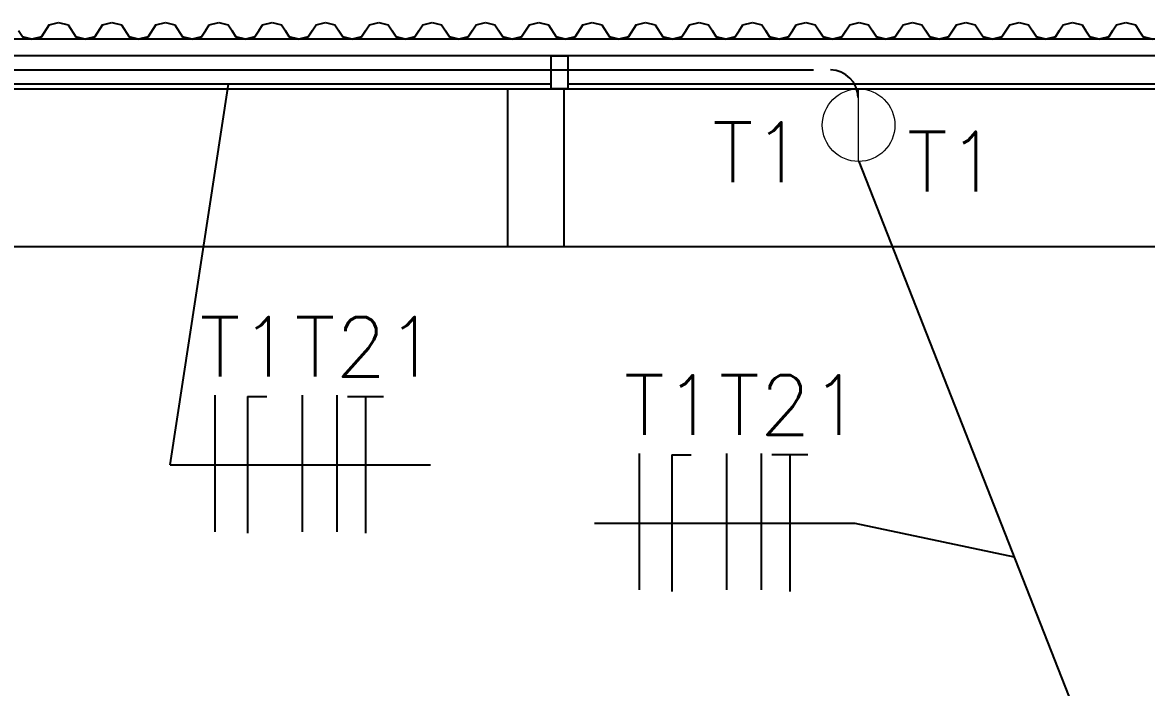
# Model space of a CAD drawing. Header units: millimetres. Extents: x 27525 to 1347740, y 16401 to 59429.
# Drawn here: x 648067 to 650105, y 37083 to 38289 of the extents above; entities that cross this region are included whole.
import ezdxf
from ezdxf.lldxf.tags import DXFTag

# ---------------------------------------------------------------- set-up
doc = ezdxf.new("R2010")
doc.units = ezdxf.units.MM
doc.layers.add('ArqElet', color=11, linetype='Continuous', lineweight=5)
for name, color, linetype in [('ARQUITETURA', 8, 'Continuous'), ('ELETRICA', 3, 'Continuous'), ('Eletruto embutido no piso', 4, 'HIDDEN'), ('PERFILADO', 2, 'Continuous')]:
    doc.layers.add(name, color=color, linetype=linetype)
doc.styles.get("Standard").update_dxf_attribs({"font": 'romans.shx'})
tags = doc.linetypes.add('HIDDEN', pattern=[0.375, 0.25, -0.125]).pattern_tags.tags
tags[6:7] = [DXFTag(74, 4), DXFTag(75, 0), DXFTag(340, '0'), DXFTag(46, 1.0), DXFTag(50, 0.0), DXFTag(44, 0.0), DXFTag(45, 0.0)]
tags[4:5] = [DXFTag(74, 4), DXFTag(75, 0), DXFTag(340, '0'), DXFTag(46, 1.0), DXFTag(50, 0.0), DXFTag(44, 0.0), DXFTag(45, 0.0)]

# ---------------------------------------------------------------- blocks, each defined once
blk = doc.blocks.new('N1')
at = {"layer": 'ARQUITETURA', "color": 4, "lineweight": -2, "ltscale": 1.3}
for q in [(603856.7, 118519.9), (603915.2, 118932.3)]:
    blk.add_line((603856.7, 118932.3), q, dxfattribs=at)
blk = doc.blocks.new('te')
at = {"layer": 'ARQUITETURA', "color": 4, "lineweight": -2}
for p, q in [((645596.8, 24561.6), (645531.3, 24561.6)), ((645564.1, 24561.6), (645564.1, 24314.2))]:
    blk.add_line(p, q, dxfattribs=at)

msp = doc.modelspace()

# ---------------------------------------------------------------- linework, layer by layer
at = {"color": 0}
for p, q in [((648115.027, 38284.142), (648132.138, 38288.562)), ((648115.027, 38284.142), (648132.138, 38288.562)), ((648115.027, 38284.142), (648132.138, 38288.562)), ((648132.138, 38288.562), (648149.25, 38284.142)), ((648132.138, 38288.562), (648149.25, 38284.142)), ((648132.138, 38288.562), (648149.25, 38284.142)), ((648211.826, 38284.142), (648228.938, 38288.562)), ((648211.826, 38284.142), (648228.938, 38288.562)), ((648211.826, 38284.142), (648228.938, 38288.562)), ((648228.938, 38288.562), (648246.05, 38284.142)), ((648228.938, 38288.562), (648246.05, 38284.142)), ((648228.938, 38288.562), (648246.05, 38284.142)), ((648308.626, 38284.142), (648325.738, 38288.562)), ((648308.626, 38284.142), (648325.738, 38288.562)), ((648308.626, 38284.142), (648325.738, 38288.562)), ((648325.738, 38288.562), (648342.85, 38284.142)), ((648325.738, 38288.562), (648342.85, 38284.142)), ((648325.738, 38288.562), (648342.85, 38284.142)), ((648405.426, 38284.142), (648422.538, 38288.562)), ((648405.426, 38284.142), (648422.538, 38288.562)), ((648405.426, 38284.142), (648422.538, 38288.562)), ((648422.538, 38288.562), (648439.65, 38284.142)), ((648422.538, 38288.562), (648439.65, 38284.142)), ((648422.538, 38288.562), (648439.65, 38284.142)), ((648502.226, 38284.142), (648519.338, 38288.562)), ((648502.226, 38284.142), (648519.338, 38288.562)), ((648502.226, 38284.142), (648519.338, 38288.562)), ((648519.338, 38288.562), (648536.449, 38284.142)), ((648519.338, 38288.562), (648536.449, 38284.142)), ((648519.338, 38288.562), (648536.449, 38284.142)), ((648599.026, 38284.142), (648616.138, 38288.562)), ((648599.026, 38284.142), (648616.138, 38288.562)), ((648599.026, 38284.142), (648616.138, 38288.562)), ((648616.138, 38288.562), (648633.249, 38284.142)), ((648616.138, 38288.562), (648633.249, 38284.142)), ((648616.138, 38288.562), (648633.249, 38284.142)), ((648695.826, 38284.142), (648712.937, 38288.562)), ((648695.826, 38284.142), (648712.937, 38288.562)), ((648695.826, 38284.142), (648712.937, 38288.562)), ((648712.937, 38288.562), (648730.049, 38284.142)), ((648712.937, 38288.562), (648730.049, 38284.142)), ((648712.937, 38288.562), (648730.049, 38284.142)), ((648792.625, 38284.142), (648809.737, 38288.562)), ((648792.625, 38284.142), (648809.737, 38288.562)), ((648792.625, 38284.142), (648809.737, 38288.562)), ((648809.737, 38288.562), (648826.849, 38284.142)), ((648809.737, 38288.562), (648826.849, 38284.142)), ((648809.737, 38288.562), (648826.849, 38284.142)), ((648889.425, 38284.142), (648906.537, 38288.562)), ((648889.425, 38284.142), (648906.537, 38288.562)), ((648889.425, 38284.142), (648906.537, 38288.562)), ((648906.537, 38288.562), (648923.648, 38284.142)), ((648906.537, 38288.562), (648923.648, 38284.142)), ((648906.537, 38288.562), (648923.648, 38284.142)), ((648986.225, 38284.142), (649003.337, 38288.562)), ((648986.225, 38284.142), (649003.337, 38288.562)), ((648986.225, 38284.142), (649003.337, 38288.562)), ((649003.337, 38288.562), (649020.448, 38284.142)), ((649003.337, 38288.562), (649020.448, 38284.142)), ((649003.337, 38288.562), (649020.448, 38284.142)), ((649083.025, 38284.142), (649100.137, 38288.562)), ((649083.025, 38284.142), (649100.137, 38288.562)), ((649083.025, 38284.142), (649100.137, 38288.562)), ((649100.137, 38288.562), (649117.248, 38284.142)), ((649100.137, 38288.562), (649117.248, 38284.142)), ((649100.137, 38288.562), (649117.248, 38284.142)), ((649179.825, 38284.142), (649196.937, 38288.562)), ((649179.825, 38284.142), (649196.937, 38288.562)), ((649179.825, 38284.142), (649196.937, 38288.562)), ((649196.937, 38288.562), (649214.048, 38284.142)), ((649196.937, 38288.562), (649214.048, 38284.142)), ((649196.937, 38288.562), (649214.048, 38284.142)), ((649276.625, 38284.142), (649293.736, 38288.562)), ((649276.625, 38284.142), (649293.736, 38288.562)), ((649276.625, 38284.142), (649293.736, 38288.562)), ((649293.736, 38288.562), (649310.848, 38284.142)), ((649293.736, 38288.562), (649310.848, 38284.142)), ((649293.736, 38288.562), (649310.848, 38284.142)), ((649373.424, 38284.142), (649390.536, 38288.562)), ((649373.424, 38284.142), (649390.536, 38288.562)), ((649373.424, 38284.142), (649390.536, 38288.562)), ((649390.536, 38288.562), (649407.648, 38284.142)), ((649390.536, 38288.562), (649407.648, 38284.142)), ((649390.536, 38288.562), (649407.648, 38284.142)), ((649470.224, 38284.142), (649487.336, 38288.562)), ((649470.224, 38284.142), (649487.336, 38288.562)), ((649470.224, 38284.142), (649487.336, 38288.562)), ((649487.336, 38288.562), (649504.447, 38284.142)), ((649487.336, 38288.562), (649504.447, 38284.142)), ((649487.336, 38288.562), (649504.447, 38284.142)), ((649567.025, 38284.142), (649584.135, 38288.562)), ((649567.025, 38284.142), (649584.135, 38288.562)), ((649567.025, 38284.142), (649584.135, 38288.562)), ((649584.135, 38288.562), (649601.247, 38284.142)), ((649584.135, 38288.562), (649601.247, 38284.142)), ((649584.135, 38288.562), (649601.247, 38284.142)), ((649663.824, 38284.142), (649680.935, 38288.562)), ((649663.824, 38284.142), (649680.935, 38288.562)), ((649663.824, 38284.142), (649680.935, 38288.562)), ((649680.935, 38288.562), (649698.047, 38284.142)), ((649680.935, 38288.562), (649698.047, 38284.142)), ((649680.935, 38288.562), (649698.047, 38284.142)), ((649760.625, 38284.142), (649777.735, 38288.562)), ((649760.625, 38284.142), (649777.735, 38288.562)), ((649760.625, 38284.142), (649777.735, 38288.562)), ((649777.735, 38288.562), (649794.847, 38284.142)), ((649777.735, 38288.562), (649794.847, 38284.142)), ((649777.735, 38288.562), (649794.847, 38284.142)), ((649857.424, 38284.142), (649874.535, 38288.562)), ((649857.424, 38284.142), (649874.535, 38288.562)), ((649857.424, 38284.142), (649874.535, 38288.562)), ((649874.535, 38288.562), (649891.647, 38284.142)), ((649874.535, 38288.562), (649891.647, 38284.142)), ((649874.535, 38288.562), (649891.647, 38284.142)), ((649954.224, 38284.142), (649971.335, 38288.562)), ((649954.224, 38284.142), (649971.335, 38288.562)), ((649954.224, 38284.142), (649971.335, 38288.562)), ((649971.335, 38288.562), (649988.447, 38284.142)), ((649971.335, 38288.562), (649988.447, 38284.142)), ((649971.335, 38288.562), (649988.447, 38284.142)), ((650051.023, 38284.142), (650068.135, 38288.562)), ((650051.023, 38284.142), (650068.135, 38288.562)), ((650051.023, 38284.142), (650068.135, 38288.562)), ((650068.135, 38288.562), (650085.247, 38284.142)), ((650068.135, 38288.562), (650085.247, 38284.142)), ((650068.135, 38288.562), (650085.247, 38284.142)), ((648066.627, 38262.796), (648059.538, 38273.469)), ((648115.027, 38284.142), (648100.85, 38262.796)), ((648100.85, 38262.796), (648115.027, 38284.142)), ((648100.85, 38262.796), (648115.027, 38284.142)), ((648149.25, 38284.142), (648163.426, 38262.796)), ((648149.25, 38284.142), (648163.426, 38262.796)), ((648149.25, 38284.142), (648163.426, 38262.796)), ((648211.826, 38284.142), (648197.65, 38262.796)), ((648197.65, 38262.796), (648211.826, 38284.142)), ((648197.65, 38262.796), (648211.826, 38284.142)), ((648246.05, 38284.142), (648260.226, 38262.796)), ((648246.05, 38284.142), (648260.226, 38262.796)), ((648246.05, 38284.142), (648260.226, 38262.796)), ((648308.626, 38284.142), (648294.45, 38262.796)), ((648294.45, 38262.796), (648308.626, 38284.142)), ((648294.45, 38262.796), (648308.626, 38284.142)), ((648342.85, 38284.142), (648357.026, 38262.796)), ((648342.85, 38284.142), (648357.026, 38262.796)), ((648342.85, 38284.142), (648357.026, 38262.796)), ((648391.25, 38262.796), (648398.338, 38273.469)), ((648398.338, 38273.469), (648391.25, 38262.796)), ((648391.25, 38262.796), (648398.338, 38273.469)), ((648398.338, 38273.469), (648405.426, 38284.142)), ((648398.338, 38273.469), (648405.426, 38284.142)), ((648398.338, 38273.469), (648405.426, 38284.142)), ((648439.65, 38284.142), (648446.738, 38273.469)), ((648439.65, 38284.142), (648446.738, 38273.469)), ((648439.65, 38284.142), (648446.738, 38273.469)), ((648453.826, 38262.796), (648446.738, 38273.469)), ((648446.738, 38273.469), (648453.826, 38262.796)), ((648446.738, 38273.469), (648453.826, 38262.796)), ((648488.049, 38262.796), (648495.138, 38273.469)), ((648495.138, 38273.469), (648488.049, 38262.796)), ((648488.049, 38262.796), (648495.138, 38273.469)), ((648495.138, 38273.469), (648502.226, 38284.142)), ((648495.138, 38273.469), (648502.226, 38284.142)), ((648495.138, 38273.469), (648502.226, 38284.142)), ((648536.449, 38284.142), (648543.538, 38273.469)), ((648536.449, 38284.142), (648543.538, 38273.469)), ((648536.449, 38284.142), (648543.538, 38273.469)), ((648550.626, 38262.796), (648543.538, 38273.469)), ((648543.538, 38273.469), (648550.626, 38262.796)), ((648543.538, 38273.469), (648550.626, 38262.796)), ((648584.849, 38262.796), (648591.938, 38273.469)), ((648591.938, 38273.469), (648584.849, 38262.796)), ((648584.849, 38262.796), (648591.938, 38273.469)), ((648591.938, 38273.469), (648599.026, 38284.142)), ((648591.938, 38273.469), (648599.026, 38284.142)), ((648591.938, 38273.469), (648599.026, 38284.142)), ((648633.249, 38284.142), (648640.338, 38273.469)), ((648633.249, 38284.142), (648640.338, 38273.469)), ((648633.249, 38284.142), (648640.338, 38273.469)), ((648647.426, 38262.796), (648640.338, 38273.469)), ((648640.338, 38273.469), (648647.426, 38262.796)), ((648640.338, 38273.469), (648647.426, 38262.796)), ((648681.649, 38262.796), (648688.737, 38273.469)), ((648688.737, 38273.469), (648681.649, 38262.796)), ((648681.649, 38262.796), (648688.737, 38273.469)), ((648688.737, 38273.469), (648695.826, 38284.142)), ((648688.737, 38273.469), (648695.826, 38284.142)), ((648688.737, 38273.469), (648695.826, 38284.142)), ((648730.049, 38284.142), (648737.137, 38273.469)), ((648730.049, 38284.142), (648737.137, 38273.469)), ((648730.049, 38284.142), (648737.137, 38273.469)), ((648744.225, 38262.796), (648737.137, 38273.469)), ((648737.137, 38273.469), (648744.225, 38262.796)), ((648737.137, 38273.469), (648744.225, 38262.796)), ((648778.449, 38262.796), (648785.537, 38273.469)), ((648785.537, 38273.469), (648778.449, 38262.796)), ((648778.449, 38262.796), (648785.537, 38273.469)), ((648785.537, 38273.469), (648792.625, 38284.142)), ((648785.537, 38273.469), (648792.625, 38284.142)), ((648785.537, 38273.469), (648792.625, 38284.142)), ((648826.849, 38284.142), (648833.937, 38273.469)), ((648826.849, 38284.142), (648833.937, 38273.469)), ((648826.849, 38284.142), (648833.937, 38273.469)), ((648841.025, 38262.796), (648833.937, 38273.469)), ((648833.937, 38273.469), (648841.025, 38262.796)), ((648833.937, 38273.469), (648841.025, 38262.796)), ((648875.248, 38262.796), (648882.337, 38273.469)), ((648882.337, 38273.469), (648875.248, 38262.796)), ((648875.248, 38262.796), (648882.337, 38273.469)), ((648882.337, 38273.469), (648889.425, 38284.142)), ((648882.337, 38273.469), (648889.425, 38284.142)), ((648882.337, 38273.469), (648889.425, 38284.142)), ((648923.648, 38284.142), (648930.737, 38273.469)), ((648923.648, 38284.142), (648930.737, 38273.469)), ((648923.648, 38284.142), (648930.737, 38273.469)), ((648937.825, 38262.796), (648930.737, 38273.469)), ((648930.737, 38273.469), (648937.825, 38262.796)), ((648930.737, 38273.469), (648937.825, 38262.796)), ((648986.225, 38284.142), (648972.048, 38262.796)), ((648972.048, 38262.796), (648986.225, 38284.142)), ((648972.048, 38262.796), (648986.225, 38284.142)), ((649020.448, 38284.142), (649034.625, 38262.796)), ((649020.448, 38284.142), (649034.625, 38262.796)), ((649020.448, 38284.142), (649034.625, 38262.796)), ((649083.025, 38284.142), (649068.848, 38262.796)), ((649068.848, 38262.796), (649083.025, 38284.142)), ((649068.848, 38262.796), (649083.025, 38284.142)), ((649117.248, 38284.142), (649131.425, 38262.796)), ((649117.248, 38284.142), (649131.425, 38262.796)), ((649117.248, 38284.142), (649131.425, 38262.796)), ((649179.825, 38284.142), (649165.648, 38262.796)), ((649165.648, 38262.796), (649179.825, 38284.142)), ((649165.648, 38262.796), (649179.825, 38284.142)), ((649214.048, 38284.142), (649228.225, 38262.796)), ((649214.048, 38284.142), (649228.225, 38262.796)), ((649214.048, 38284.142), (649228.225, 38262.796)), ((649262.448, 38262.796), (649269.537, 38273.469)), ((649269.537, 38273.469), (649262.448, 38262.796)), ((649262.448, 38262.796), (649269.537, 38273.469)), ((649269.537, 38273.469), (649276.625, 38284.142)), ((649269.537, 38273.469), (649276.625, 38284.142)), ((649269.537, 38273.469), (649276.625, 38284.142)), ((649310.848, 38284.142), (649317.937, 38273.469)), ((649310.848, 38284.142), (649317.937, 38273.469)), ((649310.848, 38284.142), (649317.937, 38273.469)), ((649325.025, 38262.796), (649317.937, 38273.469)), ((649317.937, 38273.469), (649325.025, 38262.796)), ((649317.937, 38273.469), (649325.025, 38262.796)), ((649359.248, 38262.796), (649366.337, 38273.469)), ((649366.337, 38273.469), (649359.248, 38262.796)), ((649359.248, 38262.796), (649366.337, 38273.469)), ((649366.337, 38273.469), (649373.424, 38284.142)), ((649366.337, 38273.469), (649373.424, 38284.142)), ((649366.337, 38273.469), (649373.424, 38284.142)), ((649407.648, 38284.142), (649414.736, 38273.469)), ((649407.648, 38284.142), (649414.736, 38273.469)), ((649407.648, 38284.142), (649414.736, 38273.469)), ((649421.824, 38262.796), (649414.736, 38273.469)), ((649414.736, 38273.469), (649421.824, 38262.796)), ((649414.736, 38273.469), (649421.824, 38262.796)), ((649456.048, 38262.796), (649463.136, 38273.469)), ((649463.136, 38273.469), (649456.048, 38262.796)), ((649456.048, 38262.796), (649463.136, 38273.469)), ((649463.136, 38273.469), (649470.224, 38284.142)), ((649463.136, 38273.469), (649470.224, 38284.142)), ((649463.136, 38273.469), (649470.224, 38284.142)), ((649504.447, 38284.142), (649511.536, 38273.469)), ((649504.447, 38284.142), (649511.536, 38273.469)), ((649504.447, 38284.142), (649511.536, 38273.469)), ((649518.624, 38262.796), (649511.536, 38273.469)), ((649511.536, 38273.469), (649518.624, 38262.796)), ((649511.536, 38273.469), (649518.624, 38262.796)), ((649552.847, 38262.796), (649559.936, 38273.469)), ((649559.936, 38273.469), (649552.847, 38262.796)), ((649552.847, 38262.796), (649559.936, 38273.469)), ((649559.936, 38273.469), (649567.025, 38284.142)), ((649559.936, 38273.469), (649567.025, 38284.142)), ((649559.936, 38273.469), (649567.025, 38284.142)), ((649601.247, 38284.142), (649608.336, 38273.469)), ((649601.247, 38284.142), (649608.336, 38273.469)), ((649601.247, 38284.142), (649608.336, 38273.469)), ((649615.424, 38262.796), (649608.336, 38273.469)), ((649608.336, 38273.469), (649615.424, 38262.796)), ((649608.336, 38273.469), (649615.424, 38262.796)), ((649649.647, 38262.796), (649656.736, 38273.469)), ((649656.736, 38273.469), (649649.647, 38262.796)), ((649649.647, 38262.796), (649656.736, 38273.469)), ((649656.736, 38273.469), (649663.824, 38284.142)), ((649656.736, 38273.469), (649663.824, 38284.142)), ((649656.736, 38273.469), (649663.824, 38284.142)), ((649698.047, 38284.142), (649705.136, 38273.469)), ((649698.047, 38284.142), (649705.136, 38273.469)), ((649698.047, 38284.142), (649705.136, 38273.469)), ((649712.224, 38262.796), (649705.136, 38273.469)), ((649705.136, 38273.469), (649712.224, 38262.796)), ((649705.136, 38273.469), (649712.224, 38262.796)), ((649760.625, 38284.142), (649746.447, 38262.796)), ((649746.447, 38262.796), (649760.625, 38284.142)), ((649746.447, 38262.796), (649760.625, 38284.142)), ((649794.847, 38284.142), (649809.025, 38262.796)), ((649794.847, 38284.142), (649809.025, 38262.796)), ((649794.847, 38284.142), (649809.025, 38262.796)), ((649857.424, 38284.142), (649843.247, 38262.796)), ((649843.247, 38262.796), (649857.424, 38284.142)), ((649843.247, 38262.796), (649857.424, 38284.142)), ((649891.647, 38284.142), (649898.735, 38273.469)), ((649891.647, 38284.142), (649898.735, 38273.469)), ((649891.647, 38284.142), (649898.735, 38273.469)), ((649905.824, 38262.796), (649898.735, 38273.469)), ((649898.735, 38273.469), (649905.824, 38262.796)), ((649898.735, 38273.469), (649905.824, 38262.796)), ((649940.047, 38262.796), (649947.135, 38273.469)), ((649947.135, 38273.469), (649940.047, 38262.796)), ((649940.047, 38262.796), (649947.135, 38273.469)), ((649947.135, 38273.469), (649954.224, 38284.142)), ((649947.135, 38273.469), (649954.224, 38284.142)), ((649947.135, 38273.469), (649954.224, 38284.142)), ((649988.447, 38284.142), (649995.535, 38273.469)), ((649988.447, 38284.142), (649995.535, 38273.469)), ((649988.447, 38284.142), (649995.535, 38273.469)), ((650002.623, 38262.796), (649995.535, 38273.469)), ((649995.535, 38273.469), (650002.623, 38262.796)), ((649995.535, 38273.469), (650002.623, 38262.796)), ((650036.847, 38262.796), (650043.935, 38273.469)), ((650043.935, 38273.469), (650036.847, 38262.796)), ((650036.847, 38262.796), (650043.935, 38273.469)), ((650043.935, 38273.469), (650051.023, 38284.142)), ((650043.935, 38273.469), (650051.023, 38284.142)), ((650043.935, 38273.469), (650051.023, 38284.142)), ((650085.247, 38284.142), (650092.335, 38273.469)), ((650085.247, 38284.142), (650092.335, 38273.469)), ((650085.247, 38284.142), (650092.335, 38273.469)), ((650099.423, 38262.796), (650092.335, 38273.469)), ((650092.335, 38273.469), (650099.423, 38262.796)), ((650092.335, 38273.469), (650099.423, 38262.796)), ((650573.957, 38258.376), (641523.957, 38258.376)), ((648066.627, 38262.796), (648083.738, 38258.376)), ((648083.738, 38258.376), (648066.627, 38262.796)), ((648066.627, 38262.796), (648083.738, 38258.376)), ((648083.738, 38258.376), (648100.85, 38262.796)), ((648100.85, 38262.796), (648083.738, 38258.376)), ((648083.738, 38258.376), (648100.85, 38262.796)), ((648163.426, 38262.796), (648180.538, 38258.376)), ((648180.538, 38258.376), (648163.426, 38262.796)), ((648163.426, 38262.796), (648180.538, 38258.376)), ((648180.538, 38258.376), (648197.65, 38262.796)), ((648197.65, 38262.796), (648180.538, 38258.376)), ((648180.538, 38258.376), (648197.65, 38262.796)), ((648260.226, 38262.796), (648277.338, 38258.376)), ((648277.338, 38258.376), (648260.226, 38262.796)), ((648260.226, 38262.796), (648277.338, 38258.376)), ((648277.338, 38258.376), (648294.45, 38262.796)), ((648294.45, 38262.796), (648277.338, 38258.376)), ((648277.338, 38258.376), (648294.45, 38262.796)), ((648357.026, 38262.796), (648374.138, 38258.376)), ((648374.138, 38258.376), (648357.026, 38262.796)), ((648357.026, 38262.796), (648374.138, 38258.376)), ((648374.138, 38258.376), (648391.25, 38262.796)), ((648391.25, 38262.796), (648374.138, 38258.376)), ((648374.138, 38258.376), (648391.25, 38262.796)), ((648453.826, 38262.796), (648470.938, 38258.376)), ((648470.938, 38258.376), (648453.826, 38262.796)), ((648453.826, 38262.796), (648470.938, 38258.376)), ((648470.938, 38258.376), (648488.049, 38262.796)), ((648488.049, 38262.796), (648470.938, 38258.376)), ((648470.938, 38258.376), (648488.049, 38262.796)), ((648550.626, 38262.796), (648567.738, 38258.376)), ((648567.738, 38258.376), (648550.626, 38262.796)), ((648550.626, 38262.796), (648567.738, 38258.376)), ((648567.738, 38258.376), (648584.849, 38262.796)), ((648584.849, 38262.796), (648567.738, 38258.376)), ((648567.738, 38258.376), (648584.849, 38262.796)), ((648647.426, 38262.796), (648664.537, 38258.376)), ((648664.537, 38258.376), (648647.426, 38262.796)), ((648647.426, 38262.796), (648664.537, 38258.376)), ((648664.537, 38258.376), (648681.649, 38262.796)), ((648681.649, 38262.796), (648664.537, 38258.376)), ((648664.537, 38258.376), (648681.649, 38262.796)), ((648744.225, 38262.796), (648761.337, 38258.376)), ((648761.337, 38258.376), (648744.225, 38262.796)), ((648744.225, 38262.796), (648761.337, 38258.376)), ((648761.337, 38258.376), (648778.449, 38262.796)), ((648778.449, 38262.796), (648761.337, 38258.376)), ((648761.337, 38258.376), (648778.449, 38262.796)), ((648841.025, 38262.796), (648858.137, 38258.376)), ((648858.137, 38258.376), (648841.025, 38262.796)), ((648841.025, 38262.796), (648858.137, 38258.376)), ((648858.137, 38258.376), (648875.248, 38262.796)), ((648875.248, 38262.796), (648858.137, 38258.376)), ((648858.137, 38258.376), (648875.248, 38262.796)), ((648937.825, 38262.796), (648954.937, 38258.376)), ((648954.937, 38258.376), (648937.825, 38262.796)), ((648937.825, 38262.796), (648954.937, 38258.376)), ((648954.937, 38258.376), (648972.048, 38262.796)), ((648972.048, 38262.796), (648954.937, 38258.376)), ((648954.937, 38258.376), (648972.048, 38262.796)), ((649034.625, 38262.796), (649051.737, 38258.376)), ((649051.737, 38258.376), (649034.625, 38262.796)), ((649034.625, 38262.796), (649051.737, 38258.376)), ((649051.737, 38258.376), (649068.848, 38262.796)), ((649068.848, 38262.796), (649051.737, 38258.376)), ((649051.737, 38258.376), (649068.848, 38262.796)), ((649131.425, 38262.796), (649148.537, 38258.376)), ((649148.537, 38258.376), (649131.425, 38262.796)), ((649131.425, 38262.796), (649148.537, 38258.376)), ((649148.537, 38258.376), (649165.648, 38262.796)), ((649165.648, 38262.796), (649148.537, 38258.376)), ((649148.537, 38258.376), (649165.648, 38262.796)), ((649228.225, 38262.796), (649245.337, 38258.376)), ((649245.337, 38258.376), (649228.225, 38262.796)), ((649228.225, 38262.796), (649245.337, 38258.376)), ((649245.337, 38258.376), (649262.448, 38262.796)), ((649262.448, 38262.796), (649245.337, 38258.376)), ((649245.337, 38258.376), (649262.448, 38262.796)), ((649325.025, 38262.796), (649342.136, 38258.376)), ((649342.136, 38258.376), (649325.025, 38262.796)), ((649325.025, 38262.796), (649342.136, 38258.376)), ((649342.136, 38258.376), (649359.248, 38262.796)), ((649359.248, 38262.796), (649342.136, 38258.376)), ((649342.136, 38258.376), (649359.248, 38262.796)), ((649421.824, 38262.796), (649438.936, 38258.376)), ((649438.936, 38258.376), (649421.824, 38262.796)), ((649421.824, 38262.796), (649438.936, 38258.376)), ((649438.936, 38258.376), (649456.048, 38262.796)), ((649456.048, 38262.796), (649438.936, 38258.376)), ((649438.936, 38258.376), (649456.048, 38262.796)), ((649518.624, 38262.796), (649535.736, 38258.376)), ((649535.736, 38258.376), (649518.624, 38262.796)), ((649518.624, 38262.796), (649535.736, 38258.376)), ((649535.736, 38258.376), (649552.847, 38262.796)), ((649552.847, 38262.796), (649535.736, 38258.376)), ((649535.736, 38258.376), (649552.847, 38262.796)), ((649615.424, 38262.796), (649632.535, 38258.376)), ((649632.535, 38258.376), (649615.424, 38262.796)), ((649615.424, 38262.796), (649632.535, 38258.376)), ((649632.535, 38258.376), (649649.647, 38262.796)), ((649649.647, 38262.796), (649632.535, 38258.376)), ((649632.535, 38258.376), (649649.647, 38262.796)), ((649712.224, 38262.796), (649729.335, 38258.376)), ((649729.335, 38258.376), (649712.224, 38262.796)), ((649712.224, 38262.796), (649729.335, 38258.376)), ((649729.335, 38258.376), (649746.447, 38262.796)), ((649746.447, 38262.796), (649729.335, 38258.376)), ((649729.335, 38258.376), (649746.447, 38262.796)), ((649809.025, 38262.796), (649826.135, 38258.376)), ((649826.135, 38258.376), (649809.025, 38262.796)), ((649809.025, 38262.796), (649826.135, 38258.376)), ((649826.135, 38258.376), (649843.247, 38262.796)), ((649843.247, 38262.796), (649826.135, 38258.376)), ((649826.135, 38258.376), (649843.247, 38262.796)), ((649905.824, 38262.796), (649922.935, 38258.376)), ((649922.935, 38258.376), (649905.824, 38262.796)), ((649905.824, 38262.796), (649922.935, 38258.376)), ((649922.935, 38258.376), (649940.047, 38262.796)), ((649940.047, 38262.796), (649922.935, 38258.376)), ((649922.935, 38258.376), (649940.047, 38262.796)), ((650002.623, 38262.796), (650019.735, 38258.376)), ((650019.735, 38258.376), (650002.623, 38262.796)), ((650002.623, 38262.796), (650019.735, 38258.376)), ((650019.735, 38258.376), (650036.847, 38262.796)), ((650036.847, 38262.796), (650019.735, 38258.376)), ((650019.735, 38258.376), (650036.847, 38262.796)), ((650099.423, 38262.796), (650116.535, 38258.376)), ((650116.535, 38258.376), (650099.423, 38262.796)), ((650099.423, 38262.796), (650116.535, 38258.376)), ((650573.957, 38228.376), (641523.957, 38228.376)), ((649025.548, 38228.317), (649055.548, 38228.317)), ((649025.548, 38168.317), (649025.548, 38228.317)), ((649025.548, 38168.317), (649025.548, 38228.317)), ((649025.548, 38228.317), (649055.548, 38228.317)), ((649055.548, 38228.317), (649055.548, 38168.317)), ((649055.548, 38228.317), (649055.548, 38168.317)), ((649025.548, 38176.812), (647855.548, 38176.812)), ((649025.548, 38176.812), (647855.548, 38176.812)), ((647966.054, 38168.317), (648947.032, 38168.317)), ((648947.032, 38168.317), (649049.055, 38168.317)), ((648947.032, 37882.319), (648947.032, 38168.317)), ((648947.032, 38168.317), (649049.055, 38168.317)), ((648947.032, 37882.319), (648947.032, 38168.317)), ((649055.548, 38168.317), (649025.548, 38168.317)), ((649055.548, 38168.317), (649025.548, 38168.317)), ((649049.055, 37882.319), (649049.055, 38168.317)), ((649049.055, 38168.317), (650249.055, 38168.317)), ((649049.055, 37882.319), (649049.055, 38168.317)), ((649049.055, 37882.319), (649049.055, 38168.317)), ((649049.055, 38168.317), (650249.055, 38168.317)), ((649049.055, 37882.319), (649049.055, 38168.317)), ((650225.548, 38176.812), (649055.548, 38176.812)), ((650225.548, 38176.812), (649055.548, 38176.812)), ((647966.054, 37882.319), (648947.032, 37882.319)), ((647966.054, 37882.319), (648947.032, 37882.319)), ((648947.032, 37882.319), (649049.055, 37882.319)), ((648947.032, 37882.319), (649049.055, 37882.319)), ((649049.055, 37882.319), (650249.055, 37882.319)), ((649049.055, 37882.319), (650249.055, 37882.319))]:
    msp.add_line(p, q, dxfattribs=at)
at = {"layer": 'ArqElet', "color": 3}
msp.add_line((649583.199, 38036.605), (649583.199, 38168.317), dxfattribs=at)
msp.add_circle((649583.199, 38102.461), 65.856, dxfattribs=at)
at = {"layer": 'ARQUITETURA', "color": 4, "lineweight": -2, "ltscale": 1.3}
for p, q in [((648415.613, 37612.683), (648415.613, 37365.283)), ((648573.82, 37612.683), (648573.82, 37365.283)), ((648636.831, 37612.683), (648636.831, 37365.283)), ((649185.316, 37507.148), (649185.316, 37259.748)), ((649343.523, 37507.148), (649343.523, 37259.748)), ((649406.534, 37507.148), (649406.534, 37259.748))]:
    msp.add_line(p, q, dxfattribs=at)
at = {"layer": 'Eletruto embutido no piso', "ltscale": 400}
for p, q in [((649501.486, 38201.979), (647833.199, 38201.979)), ((649583.597, 38036.606), (650038.886, 36877.578))]:
    msp.add_line(p, q, dxfattribs=at)
msp.add_arc((649532.202, 38152.467), 50, 0, 90, dxfattribs=at)
at = {"layer": 'PERFILADO', "color": 1, "lineweight": -2, "ltscale": 1.3}
for p, q in [((648334.356, 37486.523), (648440.548, 38176.812)), ((648334.356, 37486.523), (648806.435, 37486.523)), ((649104.059, 37380.988), (649576.138, 37380.988)), ((649576.138, 37380.988), (649865.172, 37319.8))]:
    msp.add_line(p, q, dxfattribs=at)

# ---------------------------------------------------------------- block references
at = {"layer": 'ARQUITETURA', "color": 1, "lineweight": -2, "xscale": 0.6, "yscale": 0.6, "zscale": 0.6}
for p in [(286160.649, -33749.138), (286930.352, -33854.673)]:
    msp.add_blockref('N1', p, dxfattribs=at)
at = {"layer": 'PERFILADO', "color": 1, "lineweight": -2}
for p in [(3124.752, 13048.606), (3894.455, 12943.071)]:
    msp.add_blockref('te', p, dxfattribs=at)

# ---------------------------------------------------------------- texts
at = {"layer": 'ELETRICA'}
for s, p in [('T1', (649317.991, 37999.352)), ('T1', (649670.762, 37982.357)), ('T1', (648387.948, 37646.605)), ('T21', (648560.179, 37646.605)), ('T1', (649157.651, 37541.07)), ('T21', (649329.882, 37541.07))]:
    msp.add_text(s, height=108, dxfattribs=at).set_placement(p)

doc.saveas('drawing.dxf')
